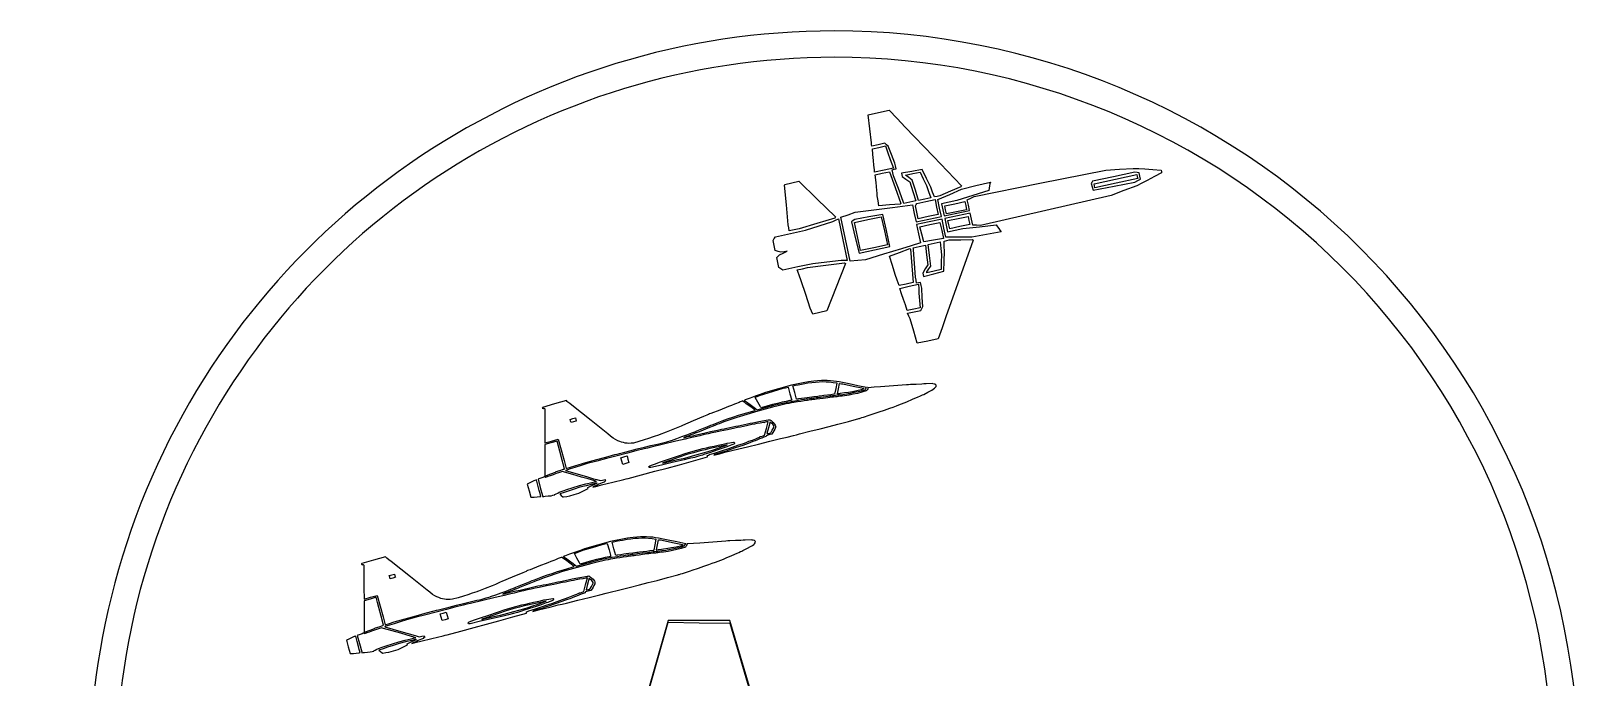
# Model space of a CAD drawing. Extents: x -6 to 156, y -6 to 156.
# Drawn here: x -6.1 to 156.3, y 88.4 to 156.3 of the extents above; entities that cross this region are included whole.
import ezdxf

# ---------------------------------------------------------------- set-up
doc = ezdxf.new("R2010")
doc.units = 0
doc.layers.add('1', color=7, linetype='CONTINUOUS')

msp = doc.modelspace()

# ---------------------------------------------------------------- linework, layer by layer
at = {"layer": '1', "color": 7}
for points in [[(78.158685, 156.31655)], [(78.158685, 153.544265)], [(81.885565, 146.046199), (81.714075, 147.515299), (82.807945, 147.750229), (83.901795, 147.985149), (84.745255, 147.101129), (85.588705, 146.217099), (88.553146, 143.123869), (91.517596, 140.030619), (91.485096, 139.990719), (91.452696, 139.950819), (90.340596, 139.471339), (89.228506, 138.991849), (88.956836, 138.933549), (88.685166, 138.875149), (88.480746, 139.382199), (88.276326, 139.889249), (87.825816, 140.820939), (87.375316, 141.752619), (86.286416, 141.561679), (85.197495, 141.370739), (85.234695, 141.196969), (85.271895, 141.023189), (85.683365, 140.736239), (86.094826, 140.449249), (86.408926, 139.451539), (86.723026, 138.453839), (86.082536, 138.316279), (85.442025, 138.178709), (85.414725, 138.283059), (85.387425, 138.387409), (84.882325, 139.748109), (84.377225, 141.108829), (84.306525, 141.424219), (84.235925, 141.739639), (84.446575, 141.784939), (84.657255, 141.830239), (84.591755, 142.134739), (84.526255, 142.439229), (84.170015, 143.329739), (83.813755, 144.220239), (83.635705, 144.365649), (83.457635, 144.511059), (82.772625, 144.363939), (82.087615, 144.216819), (82.071915, 144.397069), (82.056215, 144.577329)], [(82.323205, 142.210099), (82.265905, 142.711989), (82.216005, 143.325689), (82.166205, 143.939389), (82.841715, 144.084469), (83.517225, 144.229539), (83.768795, 143.512249), (84.020345, 142.794949), (84.199345, 142.355899), (84.378315, 141.916839), (83.379595, 141.702349), (82.380865, 141.487869), (82.380745, 141.597999), (82.380605, 141.708129)], [(79.603005, 137.004999), (80.360185, 137.269319), (82.320865, 137.518779), (84.281555, 137.768259), (85.317765, 137.903169), (86.353946, 138.038089), (86.545656, 137.145469), (86.737356, 136.252869), (88.071556, 136.539419), (89.405726, 136.825939), (89.215986, 137.709489), (89.026226, 138.593049), (90.267566, 139.140979), (91.508906, 139.688879), (93.022556, 140.066599), (94.536206, 140.444329), (94.491006, 140.241519), (94.445806, 140.038719), (94.412806, 139.797679), (94.379806, 139.556649), (92.705236, 139.025269), (91.030686, 138.493889), (90.222846, 138.321859), (89.415026, 138.149819), (89.550746, 137.517819), (89.686476, 136.885839), (91.020656, 137.172369), (92.354876, 137.458919), (92.234796, 138.017999), (92.114726, 138.577119), (92.474526, 138.754229), (92.834316, 138.931349), (99.741906, 140.317349), (106.649497, 141.703359), (108.078447, 141.791559), (109.507367, 141.879759), (110.122157, 141.852859), (110.736947, 141.825959), (111.595047, 141.764059), (112.453137, 141.702159), (112.483337, 141.561659), (112.513637, 141.421159), (111.756637, 141.012339), (110.999647, 140.603509), (110.450157, 140.326489), (109.900687, 140.049439), (108.561517, 139.543169), (107.222367, 139.036929), (100.354786, 137.464499), (93.487236, 135.892069), (93.086456, 135.905869), (92.685656, 135.919569), (92.550496, 136.548889), (92.415336, 137.178199), (91.081146, 136.891659), (89.746946, 136.605129), (89.897756, 135.902929), (90.048566, 135.200689), (90.855816, 135.375519), (91.663056, 135.550349), (93.408126, 135.753409), (95.153206, 135.956439), (95.282136, 135.750159), (95.411096, 135.543869), (95.535576, 135.377499), (95.660056, 135.211149), (94.124776, 134.934069), (92.589516, 134.656989), (91.232656, 134.646889), (89.875826, 134.636789), (89.670986, 135.590579), (89.466136, 136.544329), (88.131946, 136.257799), (86.797756, 135.971259), (87.004546, 135.008439), (87.211326, 134.045619), (86.211116, 133.743169), (85.210885, 133.440729), (83.320665, 132.863148), (81.430445, 132.285578), (80.631505, 132.215778), (79.832595, 132.145878), (79.339245, 134.442949), (78.845905, 136.740049)], [(82.649065, 139.268229), (82.632065, 139.558419), (82.546665, 140.384879), (82.461265, 141.211329), (83.198885, 141.369749), (83.936515, 141.528159), (84.530565, 139.857179), (85.124625, 138.186179), (85.103525, 138.153679), (85.082425, 138.121079), (83.963495, 138.040179), (82.844535, 137.959279), (82.755135, 138.468559), (82.665735, 138.977859)], [(86.407276, 141.324169), (87.181836, 141.490529), (87.502986, 140.788169), (87.824136, 140.085819), (88.056706, 139.437879), (88.289286, 138.789969), (87.650176, 138.652719), (87.011096, 138.515459), (86.679276, 139.582829), (86.347456, 140.650189), (85.990086, 140.903989), (85.632705, 141.157809)], [(107.526677, 140.014529), (109.712157, 140.441839), (110.011387, 140.587699), (110.310647, 140.733549), (110.239047, 141.066949), (110.167347, 141.400339), (109.926897, 141.437939), (109.686417, 141.475439), (107.474247, 141.000339), (105.262077, 140.525239), (105.183577, 140.403669), (105.104977, 140.282109), (105.223037, 139.934659), (105.341117, 139.587229)], [(73.137065, 138.033419), (72.950075, 140.123589), (72.954075, 140.161489), (72.958075, 140.199389), (73.705695, 140.359959), (74.453345, 140.520529), (76.372015, 138.653379), (78.290675, 136.786239), (78.244775, 136.724339), (78.198775, 136.662539), (76.337065, 136.095849), (74.475355, 135.529179), (73.948595, 135.416469), (73.421855, 135.303789), (73.371455, 135.623559), (73.321055, 135.943329)], [(107.663187, 140.747039), (109.910267, 141.229629), (109.955567, 141.018969), (110.000967, 140.808299), (107.753897, 140.325709), (105.506827, 139.843109), (105.461427, 140.053779), (105.416227, 140.264439)], [(86.739856, 138.065419), (86.813356, 138.179159), (87.773046, 138.385259), (88.732736, 138.591379), (88.898626, 137.818959), (89.064506, 137.046519), (88.011196, 136.820299), (86.957876, 136.594079), (86.812106, 137.272889), (86.666316, 137.951669)], [(90.809676, 138.155909), (91.863006, 138.382139), (91.953506, 137.960799), (92.043906, 137.539469), (90.990596, 137.313269), (89.937296, 137.087049), (89.846796, 137.508369), (89.756296, 137.929689)], [(71.863885, 134.498359), (71.996235, 134.703099), (73.568335, 135.040729), (75.140455, 135.378359), (76.564395, 135.832549), (77.988345, 136.286749), (78.288985, 136.426119), (78.589625, 136.565479), (79.058285, 134.383269), (79.526945, 132.201078), (79.195585, 132.204078), (78.864235, 132.207078), (77.379365, 132.036538), (75.894475, 131.866028), (74.322375, 131.528398), (72.750275, 131.190758), (72.545535, 131.323088), (72.340815, 131.455428), (72.227985, 131.980818), (72.115145, 132.506198), (72.256755, 132.642188), (72.398365, 132.778178), (72.809695, 132.974959), (73.221015, 133.171729), (72.892695, 133.116329), (72.564405, 133.060929), (72.261535, 133.147929), (71.958645, 133.234929), (71.845105, 133.763679), (71.731535, 134.292429)], [(82.369515, 133.331399), (83.984585, 133.678249), (83.622645, 135.363559), (83.260695, 137.048859), (81.786895, 136.774489), (80.313095, 136.500119), (80.139205, 136.386679), (79.965285, 136.273259), (80.359875, 134.628869), (80.754435, 132.984489)], [(81.690855, 136.491339), (83.095285, 136.792969), (83.411985, 135.318319), (83.728705, 133.843669), (82.324265, 133.542059), (80.919845, 133.240429), (80.603155, 134.715079), (80.286455, 136.189709)], [(91.141476, 136.611049), (92.194806, 136.837269), (92.285306, 136.415929), (92.375806, 135.994609), (91.322506, 135.768399), (90.269186, 135.542169), (90.178686, 135.963499), (90.088186, 136.384819)], [(88.185196, 135.976139), (89.245526, 136.203869), (89.427806, 135.355049), (89.610086, 134.506249), (88.583026, 134.328839), (87.555966, 134.151419), (87.340396, 134.949909), (87.124856, 135.748409)], [(85.017355, 133.057289), (86.086176, 133.448589), (86.118676, 133.427489), (86.151176, 133.406389), (86.295606, 131.638838), (86.440056, 129.871268), (85.708255, 129.714118), (84.976475, 129.556948), (84.766485, 130.136278), (84.556485, 130.715578), (84.252515, 131.690678), (83.948535, 132.665768)], [(86.528686, 126.805198), (87.228916, 126.955568), (87.331576, 127.161268), (87.434236, 127.366968), (87.393436, 128.325228), (87.352636, 129.283478), (87.287236, 129.587968), (87.221736, 129.892458), (87.011066, 129.847158), (86.800416, 129.801858), (86.735316, 130.118448), (86.670216, 130.435048), (86.572116, 131.883168), (86.473916, 133.331289), (86.455816, 133.437609), (86.437716, 133.543939), (87.078206, 133.681499), (87.718696, 133.819059), (87.841956, 132.780348), (87.965216, 131.741658), (87.707856, 131.311048), (87.450496, 130.880448), (87.487696, 130.706668), (87.524896, 130.532898), (88.596166, 130.805888), (89.667456, 131.078898), (89.695756, 132.113398), (89.724056, 133.147899), (89.702256, 133.694179), (89.680456, 134.240439), (89.952116, 134.298839), (90.223776, 134.357139), (91.434666, 134.376539), (92.645586, 134.396039), (92.691486, 134.372939), (92.737486, 134.349739), (91.304526, 130.312088), (89.871566, 126.274428), (89.465466, 125.122058), (89.059366, 123.969668), (87.964486, 123.734528), (86.869566, 123.499358), (86.492416, 124.777378), (86.115266, 126.055398), (85.971765, 126.355148), (85.828265, 126.654898)], [(88.074796, 131.307778), (88.286866, 131.602558), (88.144316, 132.741218), (88.001776, 133.879879), (88.643206, 134.017629), (89.284636, 134.155389), (89.338636, 133.469109), (89.392636, 132.782838), (89.387636, 132.010528), (89.382636, 131.238268), (88.632546, 131.077178), (87.882476, 130.916078), (87.872076, 130.964478), (87.861576, 131.012878)], [(74.809905, 131.340978), (75.352425, 131.457918), (77.282625, 131.705628), (79.212865, 131.953308), (79.280065, 131.915708), (79.347365, 131.878108), (78.364515, 129.387828), (77.381685, 126.897528), (76.636725, 126.737538), (75.891765, 126.577548), (75.757555, 126.879308), (75.623335, 127.181028), (75.155235, 128.623168), (74.687135, 130.065288), (74.477195, 130.644598), (74.267245, 131.223928)], [(86.017016, 129.486768), (87.002366, 129.698408), (87.019466, 129.224588), (87.036566, 128.750758), (87.101766, 127.993418), (87.166966, 127.236068), (86.491446, 127.091008), (85.815935, 126.945918), (85.615215, 127.527228), (85.414505, 128.108528), (85.223155, 128.691838), (85.031795, 129.275138)], [(81.032195, 115.690397), (81.206575, 115.746097), (81.826195, 115.950347), (82.445805, 116.154637), (82.663555, 116.225137), (82.881305, 116.295637), (83.432375, 116.490057), (83.983435, 116.684477), (84.329395, 116.805797), (84.675365, 116.927127), (84.944165, 117.027127), (85.212965, 117.127127), (85.499855, 117.247028), (85.786765, 117.366918), (86.369976, 117.615408), (86.953186, 117.863888), (87.120116, 117.945788), (87.287056, 118.027688), (87.414906, 118.079788), (87.542776, 118.131888), (87.971966, 118.360198), (88.401166, 118.588518), (88.539266, 118.683818), (88.677366, 118.779118), (88.757566, 118.863118), (88.837766, 118.947118), (88.846766, 119.025218), (88.855766, 119.103318), (88.808366, 119.150418), (88.760966, 119.197418), (88.630156, 119.221118), (88.499336, 119.244818), (88.495336, 119.259218), (88.491336, 119.273718), (87.796326, 119.250018), (87.563886, 119.231018), (87.331446, 119.212018), (86.751436, 119.187018), (86.171406, 119.162018), (85.953295, 119.149818), (85.735185, 119.137618), (84.374175, 119.030748), (83.013165, 118.923878), (82.359095, 118.881978), (81.705035, 118.840178), (81.674435, 118.843178), (81.643835, 118.846178), (81.671035, 118.799178), (81.698235, 118.752078), (81.602935, 118.625688), (81.507635, 118.499308), (81.050295, 118.368818), (80.592945, 118.238298), (80.154745, 118.148498), (79.716555, 118.058698), (79.465405, 118.021898), (79.214245, 117.985198), (78.995615, 117.959398), (78.777005, 117.933598), (78.616445, 117.912798), (78.455875, 117.891998), (78.362375, 117.885998), (78.268875, 117.879998), (78.074485, 117.852598), (77.880105, 117.825298), (77.685735, 117.803398), (77.491365, 117.781498), (77.249385, 117.748798), (77.007405, 117.716098), (76.651015, 117.672998), (76.294635, 117.629898), (76.123035, 117.606098), (75.951435, 117.582298), (75.813745, 117.564698), (75.676025, 117.547098), (75.333325, 117.497698), (74.990615, 117.448398), (74.636935, 117.395798), (74.283235, 117.343198), (74.090165, 117.311198), (73.897055, 117.279298), (73.648845, 117.232297), (73.400615, 117.185197), (73.119645, 117.127897), (72.838675, 117.070597), (72.259745, 116.932167), (71.680795, 116.793737), (70.151434, 116.359937), (68.622074, 115.926137), (67.914994, 115.694947), (67.207914, 115.463747), (66.894774, 115.352467), (66.581624, 115.241177), (66.324264, 115.142777), (66.066904, 115.044377), (65.842054, 114.957077), (65.617214, 114.869777), (64.891624, 114.578377), (64.166054, 114.286967), (63.974344, 114.208567), (63.782624, 114.130167), (63.569204, 114.044567), (63.355774, 113.958967), (63.119794, 113.869067), (62.883804, 113.779167), (62.645864, 113.696167), (62.407914, 113.613167), (62.380114, 113.585367), (62.352314, 113.557567), (62.594374, 113.626167), (62.836434, 113.694767), (63.271734, 113.794767), (63.707034, 113.894767), (64.153324, 113.997947), (64.599614, 114.101127), (65.169854, 114.228327), (65.740124, 114.355527), (65.885464, 114.388027), (66.030814, 114.420527), (66.312744, 114.474427), (66.594664, 114.528427), (66.897974, 114.590827), (67.201274, 114.653327), (67.515524, 114.719127), (67.829764, 114.784927), (68.121634, 114.845727), (68.413514, 114.906527), (68.727824, 114.972027), (69.042124, 115.037527), (69.334124, 115.097827), (69.626124, 115.158127), (70.236264, 115.270587), (70.846415, 115.383037), (71.024975, 115.424037), (71.203555, 115.465137), (71.295455, 115.468137), (71.387355, 115.471137), (71.456155, 115.423737), (71.524955, 115.376337), (71.676815, 115.253167), (71.828685, 115.130007), (71.898285, 115.020667), (71.967885, 114.911317), (71.988285, 114.839717), (72.008685, 114.768117), (72.003685, 114.708817), (71.998685, 114.649517), (71.911485, 114.469797), (71.824185, 114.290067), (71.712645, 114.124477), (71.601115, 113.958877), (71.305245, 113.874377), (71.009375, 113.789977), (70.992675, 113.752177), (70.976075, 113.714377), (70.769025, 113.629877), (70.561995, 113.545377), (70.326394, 113.454077), (70.090804, 113.362777), (69.855204, 113.271477), (69.619614, 113.180177), (69.372964, 113.085977), (69.126314, 112.991777), (68.835574, 112.885347), (68.544824, 112.778917), (67.850664, 112.544127), (67.156514, 112.309327), (66.796484, 112.183057), (66.436464, 112.056797), (66.011404, 111.933467), (65.586334, 111.810167), (65.547234, 111.780267), (65.508234, 111.750267), (66.095354, 111.901717), (66.682464, 112.053177), (67.414484, 112.238697), (68.146494, 112.424227), (68.592544, 112.528197), (69.038594, 112.632187), (70.216714, 112.921507), (71.394825, 113.210817), (71.962015, 113.348777), (72.529205, 113.486727), (73.206525, 113.655497), (73.883835, 113.824277), (74.194805, 113.901577), (74.505765, 113.978877), (75.592785, 114.254027), (76.679795, 114.529167), (77.610165, 114.769767), (78.540535, 115.010367), (79.635395, 115.299697), (80.730235, 115.589117), (80.795035, 115.612217), (80.859735, 115.635317)], [(81.462405, 118.743888), (81.541205, 118.858468), (80.625445, 119.049818), (79.709675, 119.241178), (79.192635, 119.344228), (78.675605, 119.447258), (78.377715, 119.490858), (78.079815, 119.534458), (77.750685, 119.562458), (77.421555, 119.590458), (77.113695, 119.586458), (76.805825, 119.582458), (76.409985, 119.551458), (76.014145, 119.520458), (75.726565, 119.486358), (75.438985, 119.452258), (75.077715, 119.384558), (74.716445, 119.316858), (74.188745, 119.207278), (73.661035, 119.097698), (72.296985, 118.709738), (70.932945, 118.321788), (70.394085, 118.126248), (69.855234, 117.930688), (69.336954, 117.746428), (68.818664, 117.562158), (68.772164, 117.537358), (68.725664, 117.512558), (68.732664, 117.489858), (68.739664, 117.467158), (68.833964, 117.418058), (68.928264, 117.368958), (69.332534, 117.068067), (69.736784, 116.767177), (69.902824, 116.642107), (70.068864, 116.517047), (70.684955, 116.692827), (71.301055, 116.868617), (71.945085, 117.029017), (72.589085, 117.189487), (72.925825, 117.259788), (73.262565, 117.330088), (73.827985, 117.432518), (74.393415, 117.534948), (74.713545, 117.580048), (75.033685, 117.625148), (75.216355, 117.651848), (75.399005, 117.678548), (75.558995, 117.701348), (75.718995, 117.724148), (75.879075, 117.746648), (76.039165, 117.769148), (76.257405, 117.796148), (76.475655, 117.823148), (77.004185, 117.888148), (77.532715, 117.953148), (77.670525, 117.970348), (77.808335, 117.987548), (77.968465, 118.009848), (78.128605, 118.032148), (78.283425, 118.052348), (78.438235, 118.072548), (78.545915, 118.079548), (78.653625, 118.086548), (79.046875, 118.137648), (79.440145, 118.188748), (79.599785, 118.212748), (79.759425, 118.236748), (80.296575, 118.354968), (80.833705, 118.473188), (81.109155, 118.551388), (81.384605, 118.629588)], [(73.097965, 117.404008), (72.695585, 117.313708), (72.183095, 117.192437), (71.670615, 117.071167), (71.071785, 116.899837), (70.472955, 116.728507), (70.440155, 116.784507), (70.407355, 116.840507), (70.131824, 117.332748), (69.856304, 117.824988), (69.868404, 117.833988), (69.880504, 117.842988), (70.321124, 118.007698), (70.761735, 118.172398), (71.776745, 118.474168), (72.791745, 118.776008), (73.048255, 118.832208), (73.304755, 118.888408), (73.499395, 118.206428), (73.694035, 117.524448), (73.597135, 117.509648), (73.500235, 117.494848)], [(77.789355, 118.104218), (77.454695, 118.057518), (77.076435, 118.007718), (76.698175, 117.957918), (76.560085, 117.941818), (76.421985, 117.925718), (75.996445, 117.874918), (75.570895, 117.824118), (75.308095, 117.786518), (75.045285, 117.748918), (74.724705, 117.705418), (74.404115, 117.661918), (74.306815, 117.648818), (74.209415, 117.635718), (74.011585, 118.328928), (73.813745, 119.022138), (74.098365, 119.087538), (74.382975, 119.152938), (74.890735, 119.249038), (75.398495, 119.345138), (75.793985, 119.389438), (76.189485, 119.433738), (76.571855, 119.456038), (76.954235, 119.478338), (77.303185, 119.464238), (77.652125, 119.450038), (78.029805, 119.397738), (78.407475, 119.345438), (78.410475, 119.336438), (78.413475, 119.327438), (78.304765, 118.749508), (78.196055, 118.171608), (78.160455, 118.161508), (78.124955, 118.151408)], [(80.523635, 118.514208), (80.063545, 118.417708), (79.859355, 118.383108), (79.655155, 118.348508), (79.221295, 118.285108), (78.787435, 118.221708), (78.655805, 118.203708), (78.524185, 118.185708), (78.507485, 118.194708), (78.490785, 118.203708), (78.594265, 118.734518), (78.697745, 119.265328), (78.722545, 119.272328), (78.747345, 119.279328), (78.909495, 119.252928), (79.071635, 119.226528), (80.140155, 119.003858), (81.208685, 118.781198), (81.215685, 118.757898), (81.222685, 118.734598), (81.203885, 118.700698), (81.185085, 118.666798), (81.084955, 118.638398), (80.984825, 118.610098)], [(61.046834, 113.289797), (61.066534, 113.303797), (61.617264, 113.499397), (62.168004, 113.694997), (62.683664, 113.888467), (63.199324, 114.081937), (63.413084, 114.166437), (63.626844, 114.250937), (63.678644, 114.277837), (63.730444, 114.304737), (64.072964, 114.438107), (64.415484, 114.571477), (64.809754, 114.731907), (65.204014, 114.892337), (65.439914, 114.982537), (65.675834, 115.072737), (66.029054, 115.210297), (66.382264, 115.347847), (66.661804, 115.451877), (66.941334, 115.555917), (67.517624, 115.745317), (68.093924, 115.934707), (68.969664, 116.195057), (69.845404, 116.455417), (69.848404, 116.462417), (69.851404, 116.469417), (69.385514, 116.812177), (68.919604, 117.154937), (68.757954, 117.269698), (68.596294, 117.384448), (68.583394, 117.429648), (68.570494, 117.474848), (68.535194, 117.452948), (68.499894, 117.431048), (68.382564, 117.383748), (68.265254, 117.336448), (68.167254, 117.297648), (68.069354, 117.258848), (67.879784, 117.179947), (67.690204, 117.101147), (67.380504, 116.977807), (67.070804, 116.854477), (66.139104, 116.493487), (65.207424, 116.132487), (65.078904, 116.082687), (64.950394, 116.032887), (64.865794, 115.995887), (64.781194, 115.958887), (64.610724, 115.889487), (64.440244, 115.820087), (63.337904, 115.348617), (62.235564, 114.877137), (62.076454, 114.809537), (61.917344, 114.742037), (61.567014, 114.594347), (61.216694, 114.446647), (60.498914, 114.169587), (59.781134, 113.892517), (59.696034, 113.857217), (59.610934, 113.822017), (59.372434, 113.740917), (59.133924, 113.659817), (58.677994, 113.507047), (58.222084, 113.354277), (57.647204, 113.189777), (57.072334, 113.025287), (56.832414, 113.006087), (56.592504, 112.986887), (56.408364, 113.003587), (56.224224, 113.020287), (56.029114, 113.070487), (55.834004, 113.120687), (55.636324, 113.196487), (55.438644, 113.272287), (55.202954, 113.401347), (54.967254, 113.530417), (54.685223, 113.759147), (54.403213, 113.987887), (53.523083, 114.688167), (52.642953, 115.388447), (51.628633, 116.193137), (50.614293, 116.997837), (50.403053, 117.163517), (50.191803, 117.329208), (50.119903, 117.403908), (50.048003, 117.478508), (48.791813, 117.126017), (47.535623, 116.773527), (47.518923, 116.735427), (47.502223, 116.697327), (47.547623, 116.672027), (47.593023, 116.646727), (47.645623, 116.661827), (47.698323, 116.676927), (47.734623, 116.639427), (47.770923, 116.601927), (47.771183, 116.144427), (47.771453, 115.686917), (47.774453, 114.748127), (47.777453, 113.809347), (47.780453, 113.465317), (47.783453, 113.121277), (47.782993, 113.079777), (47.782543, 113.038277), (48.473953, 113.229597), (49.165363, 113.420907), (49.480563, 112.297737), (49.795753, 111.174587), (49.900123, 110.758787), (50.004493, 110.342987), (50.469153, 110.493037), (50.933813, 110.643097), (52.088553, 110.972647), (53.243293, 111.302197), (54.193723, 111.555807), (55.144174, 111.809417), (55.378304, 111.864217), (55.612424, 111.919017), (56.165624, 112.064267), (56.718834, 112.209527), (57.472854, 112.401257), (58.226874, 112.592997), (58.918084, 112.754777), (59.609294, 112.916577), (59.887564, 112.983377), (60.165844, 113.050177), (60.597104, 113.164297), (61.028364, 113.278417)], [(50.483033, 115.340827), (50.435933, 115.505787), (50.710873, 115.584187), (50.985813, 115.662587), (51.032913, 115.497617), (51.080013, 115.332647), (50.805073, 115.254247), (50.530143, 115.175847)], [(64.839654, 111.642107), (64.829354, 111.704607), (64.946114, 111.753907), (65.062874, 111.803207), (65.792754, 112.037827), (66.522644, 112.272467), (67.000674, 112.431077), (67.478714, 112.589687), (68.052014, 112.789597), (68.625294, 112.989487), (68.915764, 113.096897), (69.206224, 113.204327), (69.559824, 113.340527), (69.913434, 113.476717), (70.126554, 113.563417), (70.339704, 113.650117), (70.360305, 113.680217), (70.381005, 113.710217), (70.447805, 113.707217), (70.514605, 113.704217), (70.677105, 113.774717), (70.839615, 113.845217), (71.031225, 114.555477), (71.222825, 115.265737), (71.135025, 115.260737), (71.047225, 115.255737), (70.914335, 115.206937), (70.781455, 115.158137), (70.755755, 115.172437), (70.729955, 115.186737), (70.381325, 115.123237), (70.032674, 115.059837), (69.773554, 115.009337), (69.514424, 114.958837), (69.222564, 114.897937), (68.930694, 114.837137), (68.616194, 114.772337), (68.301684, 114.707537), (68.010034, 114.646037), (67.718384, 114.584537), (66.943704, 114.423517), (66.169024, 114.262507), (65.741494, 114.176907), (65.313984, 114.091307), (64.911814, 114.000207), (64.509644, 113.909207), (64.030474, 113.796237), (63.551304, 113.683267), (63.027934, 113.558507), (62.504554, 113.433727), (62.025264, 113.321187), (61.545974, 113.208657), (60.243974, 112.895007), (58.941974, 112.581357), (58.572804, 112.499757), (58.203614, 112.418157), (57.328394, 112.192697), (56.453174, 111.967237), (55.358044, 111.678817), (54.262933, 111.390407), (53.251783, 111.129287), (52.240633, 110.868177), (51.588423, 110.664937), (50.936213, 110.461697), (50.452373, 110.306157), (49.968513, 110.150627), (49.960513, 110.136027), (49.952513, 110.121527), (50.800343, 109.878017), (51.648183, 109.634507), (52.269743, 109.456937), (52.891293, 109.279357), (53.237993, 109.178887), (53.584713, 109.078407), (53.845063, 109.135407), (54.105423, 109.192407), (54.127323, 109.115707), (54.149123, 109.039007), (54.107423, 109.018407), (54.065723, 108.997807), (54.040823, 108.959807), (54.016023, 108.921807), (53.909543, 108.878207), (53.803063, 108.834607), (53.633203, 108.763007), (53.463343, 108.691407), (53.286133, 108.603907), (53.108923, 108.516407), (53.010623, 108.485707), (52.912323, 108.455007), (52.861823, 108.423507), (52.811323, 108.392007), (53.277663, 108.508257), (53.744013, 108.624497), (54.910914, 108.911427), (56.077824, 109.198347), (56.301154, 109.249247), (56.524494, 109.300147), (57.927354, 109.677127), (59.330214, 110.054107), (60.623054, 110.399827), (61.915904, 110.745537), (63.382784, 111.163507), (64.849674, 111.581477)], [(71.649905, 114.370657), (71.807525, 114.647557), (71.822025, 114.717557), (71.836525, 114.787557), (71.769725, 114.892997), (71.702925, 114.998437), (71.558395, 115.118917), (71.413865, 115.239387), (71.251955, 114.627087), (71.090035, 114.014787), (71.194125, 114.028787), (71.298215, 114.042787), (71.395315, 114.068487), (71.492415, 114.094187)], [(48.417713, 109.783897), (48.892933, 109.952397), (48.931233, 109.984697), (48.969533, 110.016997), (49.361703, 110.143097), (49.753863, 110.269237), (49.797263, 110.295037), (49.840563, 110.320937), (49.592563, 111.241187), (49.344553, 112.161447), (49.205223, 112.698867), (49.065873, 113.236287), (48.423663, 113.046987), (47.781453, 112.857697), (47.783453, 112.667947), (47.785453, 112.478187), (47.788453, 111.337307), (47.791453, 110.196427), (47.793453, 109.895257), (47.795453, 109.594087), (47.799453, 109.581487), (47.803453, 109.568987), (47.874053, 109.592487), (47.944653, 109.615887)], [(62.933044, 111.389707), (62.387664, 111.258727), (61.762564, 111.115347), (61.137464, 110.971957), (60.021744, 110.714007), (58.906034, 110.456067), (58.824434, 110.450067), (58.742834, 110.444067), (58.718834, 110.501867), (58.694834, 110.559667), (58.749934, 110.601367), (58.805034, 110.643067), (59.096304, 110.747647), (59.387584, 110.852227), (59.810064, 110.997117), (60.232554, 111.142017), (60.655034, 111.286857), (61.077554, 111.431697), (61.489684, 111.571167), (61.901824, 111.710647), (62.499434, 111.908717), (63.097024, 112.106787), (63.727544, 112.272847), (64.358074, 112.438897), (64.749494, 112.525997), (65.140914, 112.612997), (65.554314, 112.706397), (65.967714, 112.799797), (66.314804, 112.875497), (66.661894, 112.951197), (66.921224, 113.000997), (67.180554, 113.050797), (67.385234, 113.083797), (67.589904, 113.116797), (67.623804, 113.102297), (67.657704, 113.087797), (67.672404, 113.036197), (67.687104, 112.984597), (67.654504, 112.952997), (67.621904, 112.921397), (67.419604, 112.838797), (67.217304, 112.756197), (67.056034, 112.696097), (66.894784, 112.635997), (66.365104, 112.449957), (65.835444, 112.263907), (65.159944, 112.046997), (64.484474, 111.830107), (64.398374, 111.798207), (64.312274, 111.766307), (63.895594, 111.642717), (63.478924, 111.519117)], [(65.016524, 112.173937), (65.484484, 112.326197), (65.960874, 112.490557), (66.437274, 112.654917), (66.674804, 112.739417), (66.912344, 112.823917), (66.687844, 112.777017), (66.463344, 112.730117), (66.127204, 112.657717), (65.791074, 112.585317), (65.443934, 112.509817), (65.096774, 112.434317), (64.594494, 112.319027), (64.092194, 112.203727), (63.388004, 112.004107), (62.683804, 111.804467), (61.892244, 111.535927), (61.100664, 111.267387), (61.062664, 111.233887), (61.024664, 111.200387), (60.913624, 111.172687), (60.802594, 111.144987), (60.478334, 111.036537), (60.154074, 110.928097), (60.149074, 110.918097), (60.144074, 110.908097), (60.484134, 110.989797), (60.824174, 111.071497), (61.270554, 111.174367), (61.716914, 111.277237), (62.097224, 111.361537), (62.477524, 111.445837), (63.513464, 111.733217), (64.549424, 112.020577)], [(55.870114, 111.133847), (55.769674, 111.485767), (56.088604, 111.576767), (56.407534, 111.667767), (56.507964, 111.315847), (56.608394, 110.963937), (56.289474, 110.872937), (55.970544, 110.781937)], [(47.277793, 107.735677), (47.188293, 108.049547), (47.047393, 108.598047), (46.906483, 109.146547), (46.822283, 109.122547), (46.738083, 109.098547), (46.610413, 109.038947), (46.482743, 108.979447), (46.273303, 108.879947), (46.063833, 108.780447), (45.997233, 108.747047), (45.930733, 108.713647), (46.121613, 108.019717), (46.312513, 107.325797), (46.488393, 107.334797), (46.664263, 107.343797), (46.963333, 107.379297), (47.262433, 107.414797), (47.314833, 107.418797), (47.367233, 107.422797)], [(48.816683, 107.594167), (48.809683, 107.618167), (48.888483, 107.654767), (48.967283, 107.691367), (49.134443, 107.772367), (49.301603, 107.853367), (49.701773, 107.993087), (50.101923, 108.132887), (50.765103, 108.344927), (51.428253, 108.556977), (52.084843, 108.721387), (52.741443, 108.885777), (52.976233, 108.938177), (53.211023, 108.990577), (53.118723, 109.022477), (53.026423, 109.054377), (52.327073, 109.254487), (51.627733, 109.454607), (50.734263, 109.709757), (49.840823, 109.964897), (49.737923, 109.996097), (49.635043, 110.027197), (49.308333, 109.917707), (48.981613, 109.808227), (48.657293, 109.694417), (48.332973, 109.580617), (48.088933, 109.493617), (47.844893, 109.406617), (47.817793, 109.452417), (47.790693, 109.498317), (47.681923, 109.453717), (47.573153, 109.409117), (47.367843, 109.336717), (47.162543, 109.264317), (47.119043, 109.241817), (47.075543, 109.219317), (47.305743, 108.362847), (47.535873, 107.506367), (47.535413, 107.455567), (47.534963, 107.404767), (47.681753, 107.418367), (47.828553, 107.431967), (48.131963, 107.462167), (48.435373, 107.492367), (48.629623, 107.531167), (48.823873, 107.569967)], [(51.845013, 107.995237), (52.339023, 108.233327), (52.303823, 108.265127), (52.268623, 108.296927), (52.284523, 108.322527), (52.300423, 108.348127), (52.792893, 108.581207), (53.285343, 108.814297), (53.039013, 108.760597), (52.792673, 108.706897), (52.126723, 108.539957), (51.460773, 108.373037), (50.850283, 108.178427), (50.239813, 107.983817), (49.794393, 107.827497), (49.348983, 107.671167), (49.509053, 107.529087), (49.669133, 107.386997), (49.709933, 107.377997), (49.750733, 107.368997), (50.076083, 107.424297), (50.401433, 107.479597), (50.876113, 107.618417), (51.350783, 107.757237)], [(62.055984, 99.275876), (62.230354, 99.331576), (62.849984, 99.535816), (63.469594, 99.740116), (63.687334, 99.810616), (63.905084, 99.881116), (64.456154, 100.075536), (65.007214, 100.269956), (65.353184, 100.391276), (65.699144, 100.512606), (65.967944, 100.612606), (66.236754, 100.712606), (66.523644, 100.832516), (66.810544, 100.952406), (67.393764, 101.200886), (67.976974, 101.449366), (68.143894, 101.531266), (68.310834, 101.613167), (68.438694, 101.665267), (68.566554, 101.717367), (68.995744, 101.945687), (69.424944, 102.173997), (69.563044, 102.269297), (69.701144, 102.364597), (69.781344, 102.448597), (69.861544, 102.532597), (69.870544, 102.610697), (69.879544, 102.688797), (69.832144, 102.735897), (69.784744, 102.782997), (69.653934, 102.806697), (69.523114, 102.830397), (69.519114, 102.844797), (69.515114, 102.859297), (68.820104, 102.835497), (68.587654, 102.816497), (68.355224, 102.797497), (67.775214, 102.772497), (67.195184, 102.747497), (66.977074, 102.735297), (66.758964, 102.723097), (65.397944, 102.616217), (64.036944, 102.509347), (63.382874, 102.467547), (62.728814, 102.425747), (62.698214, 102.428747), (62.667614, 102.431747), (62.694814, 102.384647), (62.722014, 102.337647), (62.626714, 102.211257), (62.531414, 102.084867), (62.074074, 101.954377), (61.616724, 101.823867), (61.178524, 101.734067), (60.740324, 101.644267), (60.489174, 101.607467), (60.238014, 101.570766), (60.019394, 101.544966), (59.800784, 101.519166), (59.640214, 101.498366), (59.479654, 101.477566), (59.386154, 101.471566), (59.292654, 101.465566), (59.098264, 101.438266), (58.903884, 101.410866), (58.709514, 101.388966), (58.515144, 101.367066), (58.273164, 101.334366), (58.031184, 101.301666), (57.674794, 101.258566), (57.318414, 101.215466), (57.146814, 101.191666), (56.975214, 101.167866), (56.837514, 101.150266), (56.699814, 101.132666), (56.357104, 101.083266), (56.014394, 101.033966), (55.660714, 100.981366), (55.307014, 100.928766), (55.113944, 100.896766), (54.920834, 100.864866), (54.672623, 100.817866), (54.424393, 100.770766), (54.143423, 100.713466), (53.862463, 100.656166), (53.283523, 100.517736), (52.704573, 100.379306), (51.175213, 99.945506), (49.645853, 99.511706), (48.938773, 99.280516), (48.231693, 99.049316), (47.918553, 98.938036), (47.605403, 98.826746), (47.348043, 98.728346), (47.090683, 98.629946), (46.865833, 98.542646), (46.640993, 98.455346), (45.915413, 98.163956), (45.189833, 97.872546), (44.998123, 97.794146), (44.806393, 97.715746), (44.592983, 97.630146), (44.379543, 97.544546), (44.143573, 97.454646), (43.907583, 97.364746), (43.669643, 97.281746), (43.431693, 97.198746), (43.403893, 97.170946), (43.376093, 97.143146), (43.618163, 97.211746), (43.860223, 97.280346), (44.295513, 97.380346), (44.730823, 97.480346), (45.177113, 97.583526), (45.623393, 97.686706), (46.193643, 97.813896), (46.763903, 97.941096), (46.909243, 97.973596), (47.054593, 98.006096), (47.336523, 98.059996), (47.618453, 98.113996), (47.921763, 98.176496), (48.225063, 98.238896), (48.539303, 98.304696), (48.853543, 98.370496), (49.145413, 98.431296), (49.437303, 98.492096), (49.751613, 98.557596), (50.065903, 98.623096), (50.357913, 98.683496), (50.649913, 98.743796), (51.260053, 98.856246), (51.870193, 98.968706), (52.048763, 99.009706), (52.227333, 99.050806), (52.319233, 99.053806), (52.411133, 99.056806), (52.479933, 99.009406), (52.548733, 98.962006), (52.700603, 98.838836), (52.852473, 98.715676), (52.922073, 98.606336), (52.991673, 98.496986), (53.012073, 98.425386), (53.032473, 98.353786), (53.027473, 98.294486), (53.022473, 98.235186), (52.935273, 98.055456), (52.847973, 97.875736), (52.736433, 97.710146), (52.624903, 97.544546), (52.329033, 97.460046), (52.033173, 97.375646), (52.016573, 97.337846), (51.999973, 97.300046), (51.792933, 97.215546), (51.585893, 97.131046), (51.350293, 97.039746), (51.114713, 96.948446), (50.879103, 96.857146), (50.643513, 96.765846), (50.396863, 96.671646), (50.150213, 96.577346), (49.859483, 96.470916), (49.568733, 96.364496), (48.874563, 96.129696), (48.180413, 95.894896), (47.820383, 95.768636), (47.460363, 95.642366), (47.035303, 95.519046), (46.610233, 95.395736), (46.571133, 95.365736), (46.532133, 95.335836), (47.119243, 95.487286), (47.706353, 95.638746), (48.438363, 95.824266), (49.170383, 96.009796), (49.616433, 96.113766), (50.062483, 96.217746), (51.240603, 96.507066), (52.418713, 96.796386), (52.985903, 96.934336), (53.553083, 97.072286), (54.230413, 97.241056), (54.907724, 97.409836), (55.218694, 97.487136), (55.529654, 97.564436), (56.616674, 97.839586), (57.703684, 98.114726), (58.634054, 98.355326), (59.564424, 98.595926), (60.659284, 98.885266), (61.754124, 99.174676), (61.818924, 99.197776), (61.883624, 99.220876)], [(62.486184, 102.329367), (62.564984, 102.443937), (61.649214, 102.635287), (60.733444, 102.826647), (60.216414, 102.929697), (59.699374, 103.032727), (59.401484, 103.076327), (59.103594, 103.119927), (58.774454, 103.147927), (58.445324, 103.175927), (58.137464, 103.171927), (57.829604, 103.167927), (57.433754, 103.136927), (57.037914, 103.105927), (56.750334, 103.071827), (56.462764, 103.037727), (56.101484, 102.970027), (55.740224, 102.902327), (55.212514, 102.792757), (54.684813, 102.683167), (53.320763, 102.295217), (51.956713, 101.907267), (51.417863, 101.711727), (50.879013, 101.516166), (50.360723, 101.331896), (49.842433, 101.147636), (49.795933, 101.122836), (49.749433, 101.098036), (49.756433, 101.075336), (49.763433, 101.052636), (49.857733, 101.003536), (49.952033, 100.954436), (50.356303, 100.653546), (50.760563, 100.352666), (50.926593, 100.227596), (51.092623, 100.102536), (51.708723, 100.278316), (52.324823, 100.454096), (52.968853, 100.614506), (53.612853, 100.774976), (53.949603, 100.845276), (54.286333, 100.915576), (54.851754, 101.018016), (55.417184, 101.120446), (55.737314, 101.165546), (56.057454, 101.210646), (56.240124, 101.237346), (56.422774, 101.264046), (56.582764, 101.286846), (56.742764, 101.309546), (56.902854, 101.332046), (57.062934, 101.354546), (57.281174, 101.381546), (57.499424, 101.408546), (58.027954, 101.473546), (58.556484, 101.538646), (58.694294, 101.555846), (58.832104, 101.573046), (58.992234, 101.595346), (59.152374, 101.617647), (59.307194, 101.637847), (59.461994, 101.658047), (59.569694, 101.665047), (59.677394, 101.672047), (60.070644, 101.723147), (60.463914, 101.774247), (60.623554, 101.798247), (60.783194, 101.822247), (61.320344, 101.940467), (61.857474, 102.058677), (62.132924, 102.136877), (62.408374, 102.215077)], [(54.121743, 100.989476), (53.719373, 100.899176), (53.206873, 100.777916), (52.694403, 100.656646), (52.095563, 100.485306), (51.496743, 100.313986), (51.463943, 100.369986), (51.431143, 100.425986), (51.155613, 100.918226), (50.880093, 101.410476), (50.892193, 101.419476), (50.904293, 101.428476), (51.344903, 101.593186), (51.785523, 101.757887), (52.800523, 102.059667), (53.815523, 102.361497), (54.072033, 102.417697), (54.328543, 102.473897), (54.523173, 101.791917), (54.717814, 101.109936), (54.620913, 101.095136), (54.524013, 101.080336)], [(58.813134, 101.689687), (58.478474, 101.642987), (58.100214, 101.593186), (57.721954, 101.543386), (57.583864, 101.527286), (57.445774, 101.511086), (57.020224, 101.460286), (56.594674, 101.409486), (56.331874, 101.371786), (56.069074, 101.334086), (55.748484, 101.290586), (55.427904, 101.247086), (55.330504, 101.233986), (55.233204, 101.220886), (55.035364, 101.914087), (54.837524, 102.607297), (55.122144, 102.672697), (55.406764, 102.738097), (55.914524, 102.834197), (56.422274, 102.930297), (56.817764, 102.974597), (57.213264, 103.018897), (57.595644, 103.041197), (57.978014, 103.063497), (58.326964, 103.049397), (58.675914, 103.035197), (59.053584, 102.982897), (59.431264, 102.930597), (59.434264, 102.921597), (59.437264, 102.912597), (59.328544, 102.334667), (59.219834, 101.756767), (59.184234, 101.746667), (59.148734, 101.736567)], [(61.547424, 102.099677), (61.087324, 102.003177), (60.883134, 101.968577), (60.678934, 101.933977), (60.245074, 101.870577), (59.811214, 101.807177), (59.679584, 101.789177), (59.547974, 101.771177), (59.531274, 101.780177), (59.514574, 101.789177), (59.618054, 102.319987), (59.721534, 102.850797), (59.746334, 102.857797), (59.771134, 102.864797), (59.933284, 102.838397), (60.095434, 102.812097), (61.163954, 102.589437), (62.232484, 102.366767), (62.239484, 102.343467), (62.246484, 102.320167), (62.227684, 102.286267), (62.208884, 102.252367), (62.108754, 102.223967), (62.008624, 102.195567)], [(42.070613, 96.875276), (42.090313, 96.889276), (42.641043, 97.084876), (43.191783, 97.280476), (43.707443, 97.473956), (44.223113, 97.667426), (44.436863, 97.751826), (44.650623, 97.836326), (44.702423, 97.863226), (44.754223, 97.890126), (45.096753, 98.023496), (45.439273, 98.156866), (45.833533, 98.317296), (46.227803, 98.477726), (46.463693, 98.567926), (46.699623, 98.658126), (47.052833, 98.795686), (47.406053, 98.933246), (47.685583, 99.037276), (47.965123, 99.141306), (48.541413, 99.330706), (49.117703, 99.520096), (49.993443, 99.780446), (50.869193, 100.040806), (50.872193, 100.047806), (50.875193, 100.054806), (50.409303, 100.397566), (49.943393, 100.740326), (49.781733, 100.855086), (49.620073, 100.969836), (49.607173, 101.015036), (49.594273, 101.060236), (49.558973, 101.038336), (49.523673, 101.016436), (49.406343, 100.969136), (49.289023, 100.921836), (49.191123, 100.883036), (49.093223, 100.844236), (48.903643, 100.765436), (48.714073, 100.686536), (48.404363, 100.563206), (48.094663, 100.439866), (47.162973, 100.078876), (46.231283, 99.717886), (46.102763, 99.668086), (45.974263, 99.618286), (45.889663, 99.581286), (45.805063, 99.544286), (45.634593, 99.474886), (45.464103, 99.405486), (44.361773, 98.934006), (43.259423, 98.462526), (43.100323, 98.394926), (42.941213, 98.327326), (42.590873, 98.179636), (42.240553, 98.031936), (41.522773, 97.754876), (40.804993, 97.477816), (40.719893, 97.442516), (40.634793, 97.407316), (40.396283, 97.326216), (40.157783, 97.245116), (39.701853, 97.092356), (39.245943, 96.939586), (38.671052, 96.775086), (38.096182, 96.610596), (37.856262, 96.591396), (37.616352, 96.572196), (37.432212, 96.588896), (37.248072, 96.605596), (37.052962, 96.655796), (36.857862, 96.705996), (36.660182, 96.781796), (36.462492, 96.857596), (36.226802, 96.986656), (35.991112, 97.115716), (35.709082, 97.344456), (35.427062, 97.573196), (34.546932, 98.273476), (33.666812, 98.973756), (32.652482, 99.778446), (31.638152, 100.583146), (31.426902, 100.748826), (31.215662, 100.914506), (31.143762, 100.989206), (31.071862, 101.063806), (29.815662, 100.711316), (28.559472, 100.358816), (28.542772, 100.320716), (28.526072, 100.282616), (28.571472, 100.257316), (28.616872, 100.232016), (28.669572, 100.247116), (28.722172, 100.262216), (28.758472, 100.224716), (28.794772, 100.187216), (28.795022, 99.729716), (28.795292, 99.272196), (28.798292, 98.333416), (28.801292, 97.394636), (28.804292, 97.050596), (28.807292, 96.706556), (28.806842, 96.665056), (28.806382, 96.623556), (29.497792, 96.814876), (30.189202, 97.006186), (30.504402, 95.883026), (30.819602, 94.759866), (30.923962, 94.344066), (31.028332, 93.928266), (31.493002, 94.078316), (31.957652, 94.228376), (33.112392, 94.557926), (34.267142, 94.887486), (35.217572, 95.141096), (36.168022, 95.394706), (36.402142, 95.449506), (36.636262, 95.504306), (37.189462, 95.649566), (37.742672, 95.794826), (38.496702, 95.986556), (39.250723, 96.178286), (39.941923, 96.340076), (40.633133, 96.501866), (40.911413, 96.568666), (41.189683, 96.635466), (41.620953, 96.749586), (42.052213, 96.863716)], [(31.506812, 98.926296), (31.459712, 99.091256), (31.734662, 99.169656), (32.009592, 99.248056), (32.056692, 99.083076), (32.103792, 98.918116), (31.828852, 98.839716), (31.553922, 98.761316)], [(45.863443, 95.227586), (45.853143, 95.289986), (45.969893, 95.339286), (46.086663, 95.388586), (46.816543, 95.623216), (47.546423, 95.857846), (48.024463, 96.016456), (48.502493, 96.175066), (49.075793, 96.374966), (49.649083, 96.574866), (49.939553, 96.682286), (50.230013, 96.789706), (50.583613, 96.925906), (50.937223, 97.062106), (51.150343, 97.148806), (51.363483, 97.235506), (51.384083, 97.265606), (51.404783, 97.295606), (51.471583, 97.292606), (51.538383, 97.289606), (51.700893, 97.360106), (51.863403, 97.430606), (52.055013, 98.140866), (52.246613, 98.851126), (52.158813, 98.846126), (52.071013, 98.841126), (51.938133, 98.792326), (51.805253, 98.743526), (51.779553, 98.757826), (51.753753, 98.772126), (51.405133, 98.708726), (51.056483, 98.645326), (50.797363, 98.594826), (50.538223, 98.544326), (50.246373, 98.483426), (49.954503, 98.422526), (49.639993, 98.357726), (49.325483, 98.292926), (49.033843, 98.231426), (48.742183, 98.169926), (47.967503, 98.008906), (47.192833, 97.847896), (46.765303, 97.762296), (46.337783, 97.676696), (45.935613, 97.585596), (45.533453, 97.494596), (45.054283, 97.381616), (44.575103, 97.268656), (44.051733, 97.143886), (43.528363, 97.019116), (43.049063, 96.906576), (42.569773, 96.794046), (41.267773, 96.480396), (39.965773, 96.166746), (39.596603, 96.085146), (39.227423, 96.003546), (38.352192, 95.778096), (37.476982, 95.552636), (36.381852, 95.264216), (35.286732, 94.975796), (34.275582, 94.714686), (33.264442, 94.453576), (32.612232, 94.250326), (31.960022, 94.047096), (31.476172, 93.891556), (30.992322, 93.736026), (30.984322, 93.721426), (30.976322, 93.706926), (31.824152, 93.463406), (32.671992, 93.219896), (33.293552, 93.042326), (33.915102, 92.864746), (34.261812, 92.764286), (34.608522, 92.663806), (34.868882, 92.720806), (35.129242, 92.777806), (35.151142, 92.701106), (35.172942, 92.624406), (35.131242, 92.603806), (35.089542, 92.583206), (35.064642, 92.545206), (35.039842, 92.507206), (34.933352, 92.463606), (34.826882, 92.420006), (34.657022, 92.348406), (34.487152, 92.276806), (34.309952, 92.189306), (34.132742, 92.101806), (34.034442, 92.071106), (33.936142, 92.040406), (33.885642, 92.008906), (33.835142, 91.977506), (34.301492, 92.093746), (34.767822, 92.209996), (35.934732, 92.496926), (37.101642, 92.783836), (37.324972, 92.834736), (37.548312, 92.885636), (38.951172, 93.262626), (40.354033, 93.639606), (41.646873, 93.985316), (42.939723, 94.331036), (44.406603, 94.748996), (45.873493, 95.166976)], [(52.673693, 97.956136), (52.831303, 98.233026), (52.845803, 98.303026), (52.860303, 98.373026), (52.793503, 98.478466), (52.726703, 98.583896), (52.582173, 98.704376), (52.437643, 98.824846), (52.275733, 98.212546), (52.113813, 97.600256), (52.217903, 97.614256), (52.322003, 97.628256), (52.419103, 97.653956), (52.516203, 97.679656)], [(29.441492, 93.369366), (29.916712, 93.537866), (29.955012, 93.570166), (29.993312, 93.602466), (30.385472, 93.728556), (30.777642, 93.854706), (30.820942, 93.880506), (30.864242, 93.906306), (30.616252, 94.826556), (30.368252, 95.746816), (30.228902, 96.284236), (30.089562, 96.821656), (29.447352, 96.632366), (28.805142, 96.443066), (28.807142, 96.253316), (28.809142, 96.063566), (28.812142, 94.922686), (28.815142, 93.781796), (28.817142, 93.480626), (28.819142, 93.179456), (28.823142, 93.166856), (28.827142, 93.154256), (28.897742, 93.177756), (28.968342, 93.201156)], [(43.956823, 94.975186), (43.411443, 94.844196), (42.786343, 94.700806), (42.161243, 94.557426), (41.045523, 94.299476), (39.929813, 94.041546), (39.848213, 94.035546), (39.766613, 94.029546), (39.742613, 94.087346), (39.718613, 94.145146), (39.773713, 94.186846), (39.828813, 94.228546), (40.120083, 94.333126), (40.411353, 94.437706), (40.833843, 94.582606), (41.256323, 94.727506), (41.678823, 94.872336), (42.101333, 95.017176), (42.513473, 95.156646), (42.925603, 95.296126), (43.523213, 95.494196), (44.120803, 95.692276), (44.751333, 95.858326), (45.381853, 96.024376), (45.773273, 96.111476), (46.164693, 96.198476), (46.578093, 96.291876), (46.991493, 96.385276), (47.338583, 96.460976), (47.685673, 96.536676), (47.945003, 96.586476), (48.204333, 96.636276), (48.409013, 96.669276), (48.613683, 96.702276), (48.647583, 96.687776), (48.681483, 96.673276), (48.696183, 96.621676), (48.710883, 96.570076), (48.678283, 96.538476), (48.645683, 96.506876), (48.443383, 96.424276), (48.241083, 96.341676), (48.079813, 96.281576), (47.918553, 96.221476), (47.388883, 96.035436), (46.859223, 95.849386), (46.183723, 95.632476), (45.508243, 95.415596), (45.422143, 95.383696), (45.336043, 95.351796), (44.919373, 95.228196), (44.502693, 95.104596)], [(46.040303, 95.759406), (46.508263, 95.911676), (46.984663, 96.076026), (47.461063, 96.240386), (47.698593, 96.324886), (47.936133, 96.409386), (47.711633, 96.362486), (47.487123, 96.315586), (47.150993, 96.243186), (46.814863, 96.170786), (46.467713, 96.095286), (46.120563, 96.019786), (45.618273, 95.904496), (45.115973, 95.789206), (44.411783, 95.589576), (43.707593, 95.389946), (42.916023, 95.121396), (42.124453, 94.852856), (42.086453, 94.819356), (42.048453, 94.785856), (41.937423, 94.758156), (41.826393, 94.730456), (41.502133, 94.622006), (41.177873, 94.513566), (41.172873, 94.503566), (41.167873, 94.493566), (41.507923, 94.575266), (41.847973, 94.656966), (42.294343, 94.759836), (42.740713, 94.862696), (43.121013, 94.946996), (43.501323, 95.031396), (44.537263, 95.318766), (45.573223, 95.606126)], [(36.893902, 94.719316), (36.793462, 95.071236), (37.112382, 95.162236), (37.431312, 95.253236), (37.531742, 94.901326), (37.632182, 94.549406), (37.313262, 94.458406), (36.994332, 94.367406)], [(28.301572, 91.321146), (28.212072, 91.635016), (28.071172, 92.183526), (27.930262, 92.732026), (27.846062, 92.708026), (27.761862, 92.684026), (27.634192, 92.624426), (27.506522, 92.564926), (27.297072, 92.465426), (27.087612, 92.365926), (27.021112, 92.332526), (26.954512, 92.299126), (27.145402, 91.605196), (27.336292, 90.911286), (27.512172, 90.920286), (27.688052, 90.929286), (27.987122, 90.964786), (28.286212, 91.000286), (28.338612, 91.004286), (28.391012, 91.008286)], [(29.840462, 91.179636), (29.833462, 91.203636), (29.912262, 91.240236), (29.991062, 91.276836), (30.158222, 91.357836), (30.325372, 91.438836), (30.725552, 91.578556), (31.125702, 91.718366), (31.788882, 91.930406), (32.452032, 92.142456), (33.108622, 92.306856), (33.765212, 92.471256), (34.000012, 92.523656), (34.234802, 92.576056), (34.142502, 92.607956), (34.050202, 92.639856), (33.350842, 92.839966), (32.651502, 93.040076), (31.758042, 93.295226), (30.864602, 93.550376), (30.761702, 93.581576), (30.658832, 93.612676), (30.332112, 93.503186), (30.005392, 93.393706), (29.681072, 93.279896), (29.356752, 93.166086), (29.112712, 93.079086), (28.868672, 92.992086), (28.841572, 93.037886), (28.814472, 93.083786), (28.705702, 93.039186), (28.596932, 92.994586), (28.391632, 92.922186), (28.186322, 92.849786), (28.142822, 92.827286), (28.099322, 92.804786), (28.329512, 91.948316), (28.559652, 91.091836), (28.559192, 91.041036), (28.558742, 90.990236), (28.705532, 91.003836), (28.852332, 91.017436), (29.155742, 91.047636), (29.459152, 91.077836), (29.653402, 91.116636), (29.847652, 91.155436)], [(32.868802, 91.580706), (33.362812, 91.818796), (33.327612, 91.850596), (33.292412, 91.882396), (33.308312, 91.907996), (33.324212, 91.933596), (33.816692, 92.166686), (34.309152, 92.399776), (34.062812, 92.346076), (33.816472, 92.292376), (33.150522, 92.125436), (32.484572, 91.958506), (31.874082, 91.763906), (31.263602, 91.569286), (30.818192, 91.412966), (30.372782, 91.256646), (30.532852, 91.114566), (30.692932, 90.972466), (30.733732, 90.963466), (30.774532, 90.954466), (31.099872, 91.009766), (31.425222, 91.065066), (31.899902, 91.203876), (32.374572, 91.342686)]]:
    msp.add_lwpolyline(points, close=True, dxfattribs=at)
msp.add_lwpolyline([(77.690455, 58.932364), (67.201944, 94.366526), (60.712504, 94.366526), (60.711814, 94.366526), (50.613713, 58.931674)], dxfattribs=at)
at = {"layer": '1', "color": 5}
msp.add_lwpolyline([(59.058474, 58.822794), (60.631994, 58.822794), (60.631994, 55.892994), (60.631994, 52.963203), (53.516783, 52.963203), (46.401563, 52.963203), (46.401563, 55.892994), (46.401563, 58.822794), (48.546593, 58.823234), (50.691623, 58.823664), (55.714124, 76.508615), (60.736634, 94.193576), (63.962364, 94.139276), (67.188094, 94.084976), (72.177805, 77.238655)], dxfattribs=at)
at = {"layer": '1', "color": 7}
for points in [[(78.158685, 156.31655), (46.546533, 156.31655), (18.047117, 137.273849), (5.94967, 108.068028)], [(133.425073, 133.424463), (118.767515, 148.08202), (98.887601, 156.31655), (78.158685, 156.31655)], [(78.158685, 153.544265), (47.667817, 153.544265), (20.179277, 135.177009), (8.510927, 107.007121)], [(131.464771, 131.464161), (117.327118, 145.601814), (98.152346, 153.544265), (78.158685, 153.544265)], [(156.31716, 78.158075), (156.31716, 98.886991), (148.08263, 118.766905), (133.425073, 133.424463)], [(153.544875, 78.158075), (153.544875, 98.151736), (145.602424, 117.326508), (131.464771, 131.464161)], [(5.94967, 108.068028), (-6.147777, 78.862208), (0.53913, 45.244855), (22.892297, 22.891687)], [(8.510927, 107.007121), (-3.157423, 78.837232), (3.2923, 46.412288), (24.852599, 24.851989)]]:
    msp.add_open_spline(points, degree=3, dxfattribs=at)

doc.saveas('drawing.dxf')
